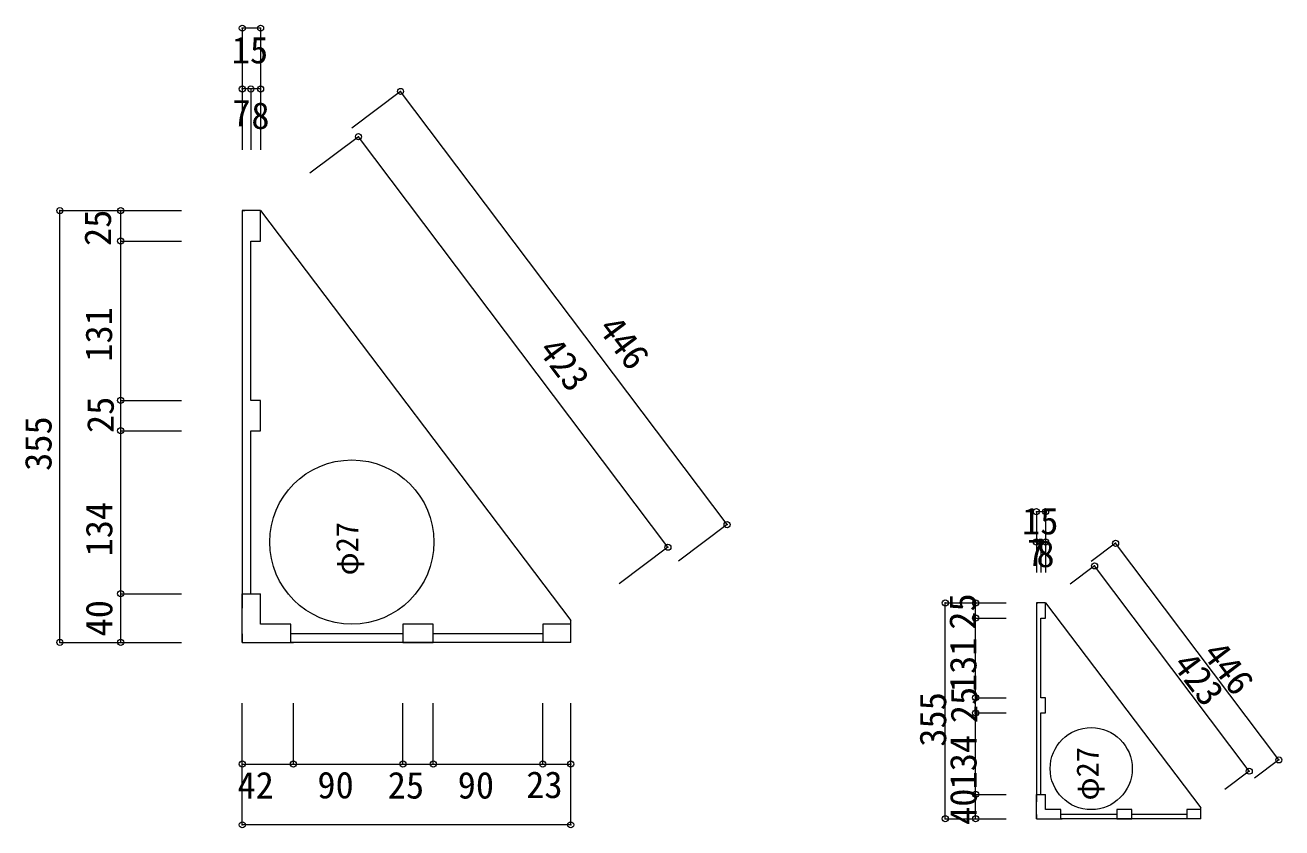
# Model space of a CAD drawing. Units: millimetres at full size, sheet at 1:20, with parts at other scales. Extents: x -6859 to 4200, y -2970 to 2970.
# Drawn here: x -6610 to -4544, y 1471 to 2791 of the extents above; entities that cross this region are included whole.
import ezdxf
from ezdxf.enums import TextEntityAlignment as Align

# ---------------------------------------------------------------- set-up
doc = ezdxf.new("R2010")
doc.units = ezdxf.units.MM
doc.header["$LTSCALE"] = 20
doc.header["$PDMODE"] = 32
doc.header["$PDSIZE"] = 10
doc.layers.add('1-0', color=7, linetype='Continuous', lineweight=18)
doc.layers.add('2-0', color=4, linetype='Continuous', lineweight=18)
doc.styles.add('ＭＳ ゴシック', font='')
doc.styles.get('ＭＳ ゴシック').set_extended_font_data('MS Gothic')

msp = doc.modelspace()

# ---------------------------------------------------------------- linework, layer by layer
at = {"layer": '1-0', "color": 3}
msp.add_line((-4932.32, 1990.86), (-4947.32, 1990.86), dxfattribs=at)
at = {"layer": '1-0', "color": 4}
for p, q in [((-4932.32, 1990.86), (-4947.32, 1990.86)), ((-4947.32, 1990.86), (-4947.32, 1940.86)), ((-4932.32, 1990.86), (-4932.32, 1940.86)), ((-4940.32, 1940.86), (-4947.32, 1940.86)), ((-4947.32, 1940.86), (-4947.32, 1890.86)), ((-4932.32, 1940.86), (-4940.32, 1940.86)), ((-4940.32, 1940.86), (-4940.32, 1890.86)), ((-4940.32, 1940.86), (-4940.32, 1890.86)), ((-4932.32, 1940.86), (-4932.32, 1890.86)), ((-4817.29, 1938.85), (-4857.22, 1908.76)), ((-4548.88, 1582.65), (-4817.29, 1938.85)), ((-4851.85, 1901.63), (-4891.78, 1871.54)), ((-4597.52, 1564.12), (-4851.85, 1901.63)), ((-5097.32, 1485.86), (-5097.32, 1840.86)), ((-5097.32, 1840.86), (-5047.32, 1840.86)), ((-5047.32, 1815.86), (-5047.32, 1840.86)), ((-5047.32, 1840.86), (-4997.32, 1840.86)), ((-5047.32, 1684.86), (-5047.32, 1815.86)), ((-5047.32, 1815.86), (-4997.32, 1815.86)), ((-5047.32, 1659.86), (-5047.32, 1684.86)), ((-5047.32, 1684.86), (-4997.32, 1684.86)), ((-5047.32, 1525.86), (-5047.32, 1659.86)), ((-5047.32, 1659.86), (-4997.32, 1659.86)), ((-4548.88, 1582.65), (-4588.81, 1552.56)), ((-4597.52, 1564.12), (-4637.45, 1534.03)), ((-5047.32, 1485.86), (-5047.32, 1525.86)), ((-5047.32, 1525.86), (-4997.32, 1525.86)), ((-5097.32, 1485.86), (-5047.32, 1485.86)), ((-5047.32, 1485.86), (-4997.32, 1485.86))]:
    msp.add_line(p, q, dxfattribs=at)
at = {"layer": '1-0'}
for p, q in [((-4947.32, 1840.86), (-4945.32, 1840.86)), ((-4677.32, 1485.86), (-4677.32, 1487.86))]:
    msp.add_line(p, q, dxfattribs=at)
at = {"layer": '1-0', "color": 6}
for p, q in [((-4947.32, 1840.86), (-4947.32, 1513.86)), ((-4932.32, 1815.86), (-4932.32, 1840.86)), ((-4932.32, 1840.86), (-4677.32, 1503.86)), ((-4940.32, 1815.86), (-4932.32, 1815.86)), ((-4940.32, 1684.86), (-4940.32, 1815.86)), ((-4932.32, 1684.86), (-4940.32, 1684.86)), ((-4932.32, 1659.86), (-4932.32, 1684.86)), ((-4932.32, 1659.86), (-4932.32, 1684.86)), ((-4932.32, 1659.86), (-4932.32, 1684.86)), ((-4940.32, 1525.86), (-4940.32, 1659.86)), ((-4940.32, 1659.86), (-4932.32, 1659.86)), ((-4932.32, 1500.86), (-4932.32, 1525.86)), ((-4947.32, 1492.86), (-4947.32, 1485.86)), ((-4907.32, 1500.86), (-4932.32, 1500.86)), ((-4907.32, 1500.86), (-4932.32, 1500.86)), ((-4815.32, 1492.86), (-4907.32, 1492.86)), ((-4790.32, 1500.86), (-4815.32, 1500.86)), ((-4790.32, 1500.86), (-4815.32, 1500.86)), ((-4790.32, 1485.86), (-4790.32, 1500.86)), ((-4790.32, 1485.86), (-4790.32, 1492.86)), ((-4700.32, 1492.86), (-4790.32, 1492.86)), ((-4700.32, 1500.86), (-4700.32, 1485.86)), ((-4700.32, 1500.86), (-4700.32, 1485.86)), ((-4677.32, 1500.86), (-4700.32, 1500.86)), ((-4677.32, 1500.86), (-4700.32, 1500.86)), ((-4677.32, 1500.86), (-4677.32, 1503.86)), ((-4677.32, 1485.86), (-4677.32, 1492.86)), ((-4930.32, 1485.86), (-4905.32, 1485.86)), ((-4677.32, 1485.86), (-4907.32, 1485.86))]:
    msp.add_line(p, q, dxfattribs=at)
for points in [[(-4932.32, 1817.86), (-4932.32, 1840.86), (-4947.32, 1840.86)], [(-4947.32, 1485.86), (-4947.32, 1525.86), (-4932.32, 1525.86)], [(-4947.32, 1485.86), (-4907.32, 1485.86), (-4907.32, 1500.86)], [(-4677.32, 1485.86), (-4677.32, 1500.86), (-4700.32, 1500.86)]]:
    msp.add_lwpolyline(points, dxfattribs=at)
msp.add_lwpolyline([(-4815.32, 1485.86), (-4790.32, 1485.86), (-4790.32, 1500.86), (-4815.32, 1500.86)], close=True, dxfattribs=at)
msp.add_circle((-4857.32, 1568.36), 67.5, dxfattribs=at)
at = {"layer": '1-0', "color": 4}
for p in [(-4947.32, 1990.86), (-4932.32, 1990.86), (-4947.32, 1940.86), (-4940.32, 1940.86), (-4932.32, 1940.86), (-4817.29, 1938.85), (-4851.85, 1901.63), (-5097.32, 1840.86), (-5047.32, 1840.86), (-5047.32, 1815.86), (-5047.32, 1684.86), (-5047.32, 1659.86), (-4548.88, 1582.65), (-4597.52, 1564.12), (-5047.32, 1525.86), (-5097.32, 1485.86), (-5047.32, 1485.86)]:
    msp.add_point(p, dxfattribs=at)
at = {"layer": '2-0', "color": 3}
msp.add_line((-6222.87, 2785.91), (-6252.87, 2785.91), dxfattribs=at)
at = {"layer": '2-0'}
for p, q in [((-6222.87, 2785.91), (-6252.87, 2785.91)), ((-6252.87, 2785.91), (-6252.87, 2685.91)), ((-6222.87, 2785.91), (-6222.87, 2685.91)), ((-6238.87, 2685.91), (-6252.87, 2685.91)), ((-6252.87, 2685.91), (-6252.87, 2585.91)), ((-6222.87, 2685.91), (-6238.87, 2685.91)), ((-6238.87, 2685.91), (-6238.87, 2585.91)), ((-6238.87, 2685.91), (-6238.87, 2585.91)), ((-6222.87, 2685.91), (-6222.87, 2585.91)), ((-5992.8, 2681.89), (-6072.66, 2621.71)), ((-5455.98, 1969.5), (-5992.8, 2681.89)), ((-6061.92, 2607.45), (-6141.78, 2547.26)), ((-5553.26, 1932.43), (-6061.92, 2607.45)), ((-6552.87, 1775.91), (-6552.87, 2485.91)), ((-6552.87, 2485.91), (-6452.87, 2485.91)), ((-6452.87, 2435.91), (-6452.87, 2485.91)), ((-6452.87, 2485.91), (-6352.87, 2485.91)), ((-6452.87, 2173.91), (-6452.87, 2435.91)), ((-6452.87, 2435.91), (-6352.87, 2435.91)), ((-6452.87, 2123.91), (-6452.87, 2173.91)), ((-6452.87, 2173.91), (-6352.87, 2173.91)), ((-6452.87, 1855.91), (-6452.87, 2123.91)), ((-6452.87, 2123.91), (-6352.87, 2123.91)), ((-5455.98, 1969.5), (-5535.84, 1909.31)), ((-5553.26, 1932.43), (-5633.12, 1872.25)), ((-6452.87, 1775.91), (-6452.87, 1855.91)), ((-6452.87, 1855.91), (-6352.87, 1855.91)), ((-6552.87, 1775.91), (-6452.87, 1775.91)), ((-6452.87, 1775.91), (-6352.87, 1775.91)), ((-6252.87, 1575.91), (-6252.87, 1675.91)), ((-6168.87, 1575.91), (-6168.87, 1675.91)), ((-5988.87, 1575.91), (-5988.87, 1675.91)), ((-5938.87, 1575.91), (-5938.87, 1675.91)), ((-5758.87, 1575.91), (-5758.87, 1675.91)), ((-5712.87, 1575.91), (-5712.87, 1675.91)), ((-6252.87, 1575.91), (-6168.87, 1575.91)), ((-6252.87, 1475.91), (-6252.87, 1575.91)), ((-6168.87, 1575.91), (-5988.87, 1575.91)), ((-5988.87, 1575.91), (-5938.87, 1575.91)), ((-5938.87, 1575.91), (-5758.87, 1575.91)), ((-5758.87, 1575.91), (-5712.87, 1575.91)), ((-5712.87, 1475.91), (-5712.87, 1575.91)), ((-5712.87, 1475.91), (-6252.87, 1475.91))]:
    msp.add_line(p, q, dxfattribs=at)
at = {"layer": '2-0', "color": 7}
for p, q in [((-6252.87, 2485.91), (-6248.87, 2485.91)), ((-5712.87, 1775.91), (-5712.87, 1779.91))]:
    msp.add_line(p, q, dxfattribs=at)
at = {"layer": '2-0', "color": 6}
for p, q in [((-6252.87, 2485.91), (-6252.87, 1831.91)), ((-6222.87, 2435.91), (-6222.87, 2485.91)), ((-6222.87, 2485.91), (-5712.87, 1811.91)), ((-6238.87, 2435.91), (-6222.87, 2435.91)), ((-6238.87, 2173.91), (-6238.87, 2435.91)), ((-6222.87, 2173.91), (-6238.87, 2173.91)), ((-6222.87, 2123.91), (-6222.87, 2173.91)), ((-6222.87, 2123.91), (-6222.87, 2173.91)), ((-6222.87, 2123.91), (-6222.87, 2173.91)), ((-6238.87, 1855.91), (-6238.87, 2123.91)), ((-6238.87, 2123.91), (-6222.87, 2123.91)), ((-6222.87, 1805.91), (-6222.87, 1855.91)), ((-6172.87, 1805.91), (-6222.87, 1805.91)), ((-6172.87, 1805.91), (-6222.87, 1805.91)), ((-5938.87, 1805.91), (-5988.87, 1805.91)), ((-5938.87, 1805.91), (-5988.87, 1805.91)), ((-5938.87, 1775.91), (-5938.87, 1805.91)), ((-5758.87, 1805.91), (-5758.87, 1775.91)), ((-5758.87, 1805.91), (-5758.87, 1775.91)), ((-5712.87, 1805.91), (-5758.87, 1805.91)), ((-5712.87, 1805.91), (-5758.87, 1805.91)), ((-5712.87, 1805.91), (-5712.87, 1811.91)), ((-6252.87, 1789.91), (-6252.87, 1775.91)), ((-5988.87, 1789.91), (-6172.87, 1789.91)), ((-5938.87, 1775.91), (-5938.87, 1789.91)), ((-5758.87, 1789.91), (-5938.87, 1789.91)), ((-5712.87, 1775.91), (-5712.87, 1789.91)), ((-6218.87, 1775.91), (-6168.87, 1775.91)), ((-5712.87, 1775.91), (-6172.87, 1775.91))]:
    msp.add_line(p, q, dxfattribs=at)
for points in [[(-6222.87, 2439.91), (-6222.87, 2485.91), (-6252.87, 2485.91)], [(-6252.87, 1775.91), (-6252.87, 1855.91), (-6222.87, 1855.91)], [(-6252.87, 1775.91), (-6172.87, 1775.91), (-6172.87, 1805.91)], [(-5712.87, 1775.91), (-5712.87, 1805.91), (-5758.87, 1805.91)]]:
    msp.add_lwpolyline(points, dxfattribs=at)
msp.add_lwpolyline([(-5988.87, 1775.91), (-5938.87, 1775.91), (-5938.87, 1805.91), (-5988.87, 1805.91)], close=True, dxfattribs=at)
msp.add_circle((-6072.87, 1940.91), 135, dxfattribs=at)
at = {"layer": '2-0'}
for p in [(-6252.87, 2785.91), (-6222.87, 2785.91), (-6252.87, 2685.91), (-6238.87, 2685.91), (-6222.87, 2685.91), (-5992.8, 2681.89), (-6061.92, 2607.45), (-6552.87, 2485.91), (-6452.87, 2485.91), (-6452.87, 2435.91), (-6452.87, 2173.91), (-6452.87, 2123.91), (-5455.98, 1969.5), (-5553.26, 1932.43), (-6452.87, 1855.91), (-6552.87, 1775.91), (-6452.87, 1775.91), (-6252.87, 1575.91), (-6168.87, 1575.91), (-5988.87, 1575.91), (-5938.87, 1575.91), (-5758.87, 1575.91), (-5712.87, 1575.91), (-6252.87, 1475.91), (-5712.87, 1475.91)]:
    msp.add_point(p, dxfattribs=at)

# ---------------------------------------------------------------- texts
at = {"layer": '1-0', "color": 4, "style": 'ＭＳ ゴシック'}
for s, p in [('15', (-4971.04, 1940.31)), ('7', (-4962.94, 1888.55)), ('8', (-4947.4, 1886.35))]:
    msp.add_text(s, height=43.99, dxfattribs=at).set_placement(p, align=Align.BOTTOM_LEFT)
for s, height, rotation, p in [('25', 43.99, 90, (-5033.64, 1796.75)), ('131', 43.99, 90, (-5032.75, 1694.14)), ('446', 43.99, 307, (-4686.56, 1748.74)), ('423', 43.99, 307, (-4735.68, 1730.85)), ('25', 43.99, 90, (-5031.42, 1642.97)), ('355', 43.99, 90, (-5082.53, 1604.36)), ('134', 43.99, 90, (-5032.53, 1534.03)), ('φ27', 36.66, 90, (-4834.03, 1515.95)), ('40', 43.99, 90, (-5032.53, 1475.75))]:
    msp.add_text(s, height=height, rotation=rotation, dxfattribs=at).set_placement(p, align=Align.BOTTOM_LEFT)
at = {"layer": '2-0', "style": 'ＭＳ ゴシック'}
for s, p in [('15', (-6270.29, 2714.81)), ('7', (-6269.11, 2611.28)), ('8', (-6238.03, 2606.89)), ('42', (-6260.87, 1505.91)), ('90', (-6129.51, 1506.17)), ('25', (-6013.87, 1505.91)), ('90', (-5898.87, 1505.91)), ('23', (-5786.23, 1506.73))]:
    msp.add_text(s, height=43.99, dxfattribs=at).set_placement(p, align=Align.BOTTOM_LEFT)
for s, height, rotation, p in [('25', 43.99, 90, (-6455.5, 2427.69)), ('131', 43.99, 90, (-6453.73, 2237.46)), ('446', 43.99, 307, (-5680.29, 2283.79)), ('423', 43.99, 307, (-5778.54, 2248.01)), ('25', 43.99, 90, (-6451.06, 2120.13)), ('355', 43.99, 90, (-6553.28, 2057.91)), ('134', 43.99, 90, (-6453.28, 1917.24)), ('φ27', 36.66, 90, (-6051.28, 1886.08)), ('40', 43.99, 90, (-6453.28, 1785.69))]:
    msp.add_text(s, height=height, rotation=rotation, dxfattribs=at).set_placement(p, align=Align.BOTTOM_LEFT)

doc.saveas('drawing.dxf')
